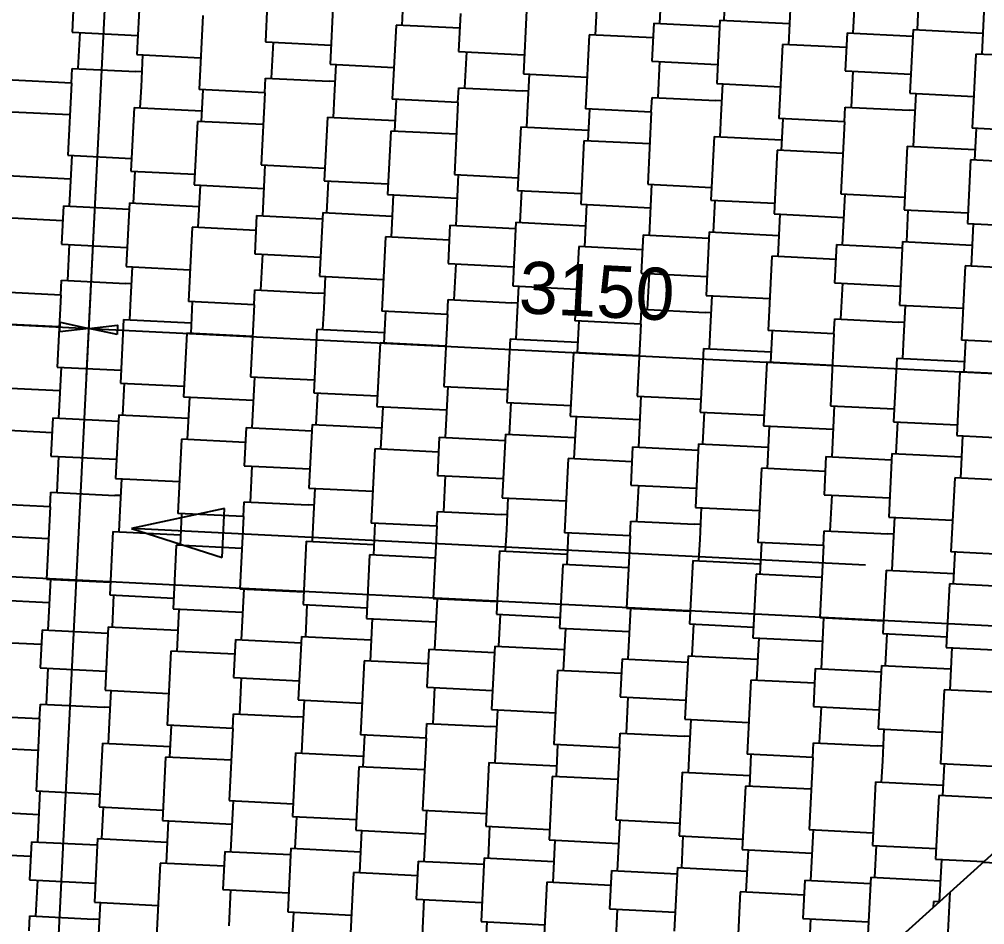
# Model space of a CAD drawing. Extents: x 549999 to 550212, y 1838161 to 1838467.
# Drawn here: x 550170.088 to 550173.092, y 1838347.776 to 1838350.594 of the extents above; entities that cross this region are included whole.
import ezdxf

# ---------------------------------------------------------------- set-up
doc = ezdxf.new("R2010")
doc.units = 0
for name, color, linetype in [('Level 18', 7, 'Continuous'), ('Level 20', 7, 'Continuous'), ('Level 24', 7, 'Continuous'), ('Level 37', 7, 'Continuous'), ('Level 42', 7, 'Continuous')]:
    doc.layers.add(name, color=color, linetype=linetype)

msp = doc.modelspace()

# ---------------------------------------------------------------- linework, layer by layer
at = {"layer": 'Level 18'}
for p, q in [((550170.8351, 1838360.2638), (550169.7742, 1838339.0424)), ((550165.2135, 1838349.1022), (550184.117, 1838348.1571))]:
    msp.add_line(p, q, dxfattribs=at)
at = {"layer": 'Level 20'}
for p, q in [((550170.3261, 1838350.0816), (550170.2961, 1838349.4824)), ((550170.3261, 1838350.0816), (550170.2961, 1838349.4824)), ((550169.3049, 1838349.6821), (550170.3036, 1838349.6322)), ((550170.3036, 1838349.6322), (550173.4497, 1838349.4749))]:
    msp.add_line(p, q, dxfattribs=at)
for points in [[(550170.2152, 1838349.6515), (550170.3036, 1838349.6322), (550170.2137, 1838349.6218)], [(550170.3921, 1838349.6129), (550170.3036, 1838349.6322), (550170.3936, 1838349.6426)]]:
    msp.add_lwpolyline(points, close=True, dxfattribs=at)
at = {"layer": 'Level 24'}
for p, q in [((550170.7265, 1838349.0719), (550170.4372, 1838349.0097)), ((550170.7265, 1838349.0719), (550170.4372, 1838349.0097)), ((550170.7188, 1838348.919), (550170.7265, 1838349.0719)), ((550170.7188, 1838348.919), (550170.7265, 1838349.0719)), ((550170.4372, 1838349.0097), (550170.7188, 1838348.919)), ((550170.4372, 1838349.0097), (550170.7188, 1838348.919)), ((550172.7204, 1838348.8956), (550170.4372, 1838349.0097))]:
    msp.add_line(p, q, dxfattribs=at)
at = {"layer": 'Level 37'}
msp.add_line((550173.3881, 1838348.2429), (550169.0361, 1838344.3053), dxfattribs=at)
at = {"layer": 'Level 42'}
for p, q in [((550172.0881, 1838350.7399), (550172.0802, 1838350.5816)), ((550170.4632, 1838350.6822), (550170.4533, 1838350.4844)), ((550171.2845, 1838350.7073), (550171.2779, 1838350.5754)), ((550172.2846, 1838350.6904), (550172.2797, 1838350.5914)), ((550172.6896, 1838350.7098), (550172.6817, 1838350.5515)), ((550170.2577, 1838350.6727), (550170.2518, 1838350.5539)), ((550171.0647, 1838350.6522), (550171.0548, 1838350.4543)), ((550171.886, 1838350.6772), (550171.8794, 1838350.5453)), ((550172.8861, 1838350.6603), (550172.8812, 1838350.5614)), ((550170.8592, 1838350.6426), (550170.8533, 1838350.5239)), ((550171.6662, 1838350.6221), (550171.6563, 1838350.4242)), ((550172.4875, 1838350.6472), (550172.4809, 1838350.5152)), ((550170.6584, 1838350.6064), (550170.6469, 1838350.3755)), ((550171.4607, 1838350.6125), (550171.4547, 1838350.4938)), ((550172.2676, 1838350.592), (550172.2578, 1838350.3942)), ((550172.2676, 1838350.592), (550172.4842, 1838350.5812)), ((550173.089, 1838350.6171), (550173.0824, 1838350.4852)), ((550171.2599, 1838350.5763), (550171.2483, 1838350.3454)), ((550171.4584, 1838350.5664), (550171.2599, 1838350.5763)), ((550172.0622, 1838350.5825), (550172.0562, 1838350.4637)), ((550172.0622, 1838350.5825), (550172.2667, 1838350.5722)), ((550172.8691, 1838350.562), (550172.8592, 1838350.3641)), ((550172.8691, 1838350.562), (550173.0857, 1838350.5511)), ((550170.2518, 1838350.5539), (550170.4563, 1838350.5437)), ((550170.2758, 1838350.5527), (550170.2702, 1838350.4406)), ((550171.8614, 1838350.5462), (550171.8498, 1838350.3154)), ((550172.0598, 1838350.5363), (550171.8614, 1838350.5462)), ((550172.6636, 1838350.5524), (550172.6577, 1838350.4337)), ((550172.6636, 1838350.5524), (550172.8681, 1838350.5422)), ((550170.8533, 1838350.5239), (550171.0578, 1838350.5137)), ((550170.8773, 1838350.5227), (550170.8717, 1838350.4105)), ((550172.4628, 1838350.5161), (550172.4513, 1838350.2853)), ((550172.6613, 1838350.5062), (550172.4628, 1838350.5161)), ((550170.4533, 1838350.4844), (550170.6518, 1838350.4744)), ((550170.4714, 1838350.4835), (550170.4664, 1838350.3845)), ((550171.4547, 1838350.4938), (550171.6592, 1838350.4836)), ((550171.4788, 1838350.4926), (550171.4732, 1838350.3805)), ((550173.0643, 1838350.4861), (550173.0528, 1838350.2552)), ((550173.2628, 1838350.4762), (550173.0643, 1838350.4861)), ((550170.2499, 1838350.3953), (550170.2522, 1838350.4415)), ((550170.2522, 1838350.4415), (550170.4507, 1838350.4316)), ((550171.0548, 1838350.4543), (550171.2533, 1838350.4444)), ((550171.0728, 1838350.4534), (550171.0679, 1838350.3545)), ((550172.0562, 1838350.4637), (550172.2607, 1838350.4535)), ((550172.0803, 1838350.4625), (550172.0747, 1838350.3504)), ((550170.4687, 1838350.4307), (550170.4507, 1838350.4316)), ((550170.8514, 1838350.3653), (550170.8537, 1838350.4114)), ((550170.8537, 1838350.4114), (550171.0522, 1838350.4015)), ((550171.6563, 1838350.4242), (550171.8548, 1838350.4143)), ((550171.6743, 1838350.4233), (550171.6694, 1838350.3244)), ((550172.6577, 1838350.4337), (550172.8622, 1838350.4234)), ((550172.6818, 1838350.4325), (550172.6762, 1838350.3203)), ((550170.2499, 1838350.3953), (550170.0454, 1838350.4056)), ((550170.2499, 1838350.3953), (550170.2387, 1838350.1711)), ((550170.4664, 1838350.3845), (550170.4631, 1838350.3186)), ((550171.0702, 1838350.4006), (550171.0522, 1838350.4015)), ((550171.4528, 1838350.3352), (550171.4551, 1838350.3814)), ((550171.4551, 1838350.3814), (550171.6536, 1838350.3715)), ((550172.2578, 1838350.3942), (550172.4562, 1838350.3842)), ((550172.2758, 1838350.3933), (550172.2709, 1838350.2943)), ((550170.8514, 1838350.3653), (550170.6469, 1838350.3755)), ((550170.6589, 1838350.3749), (550170.6539, 1838350.276)), ((550170.8514, 1838350.3653), (550170.8401, 1838350.141)), ((550171.0679, 1838350.3545), (550171.0646, 1838350.2885)), ((550171.6717, 1838350.3706), (550171.6536, 1838350.3715)), ((550172.0543, 1838350.3051), (550172.0566, 1838350.3513)), ((550172.0566, 1838350.3513), (550172.2551, 1838350.3414)), ((550172.8592, 1838350.3641), (550173.0577, 1838350.3542)), ((550172.8773, 1838350.3632), (550172.8723, 1838350.2642)), ((550171.4528, 1838350.3352), (550171.2483, 1838350.3454)), ((550171.2604, 1838350.3448), (550171.2554, 1838350.2459)), ((550171.4528, 1838350.3352), (550171.4416, 1838350.111)), ((550171.6694, 1838350.3244), (550171.6661, 1838350.2584)), ((550172.2732, 1838350.3405), (550172.2551, 1838350.3414)), ((550172.6558, 1838350.2751), (550172.6581, 1838350.3212)), ((550172.6581, 1838350.3212), (550172.8566, 1838350.3113)), ((550170.2449, 1838350.2964), (550170.0404, 1838350.3066)), ((550170.4451, 1838350.3195), (550170.4352, 1838350.1216)), ((550170.4451, 1838350.3195), (550170.6556, 1838350.3089)), ((550172.0543, 1838350.3051), (550171.8498, 1838350.3154)), ((550171.8618, 1838350.3148), (550171.8569, 1838350.2158)), ((550172.0543, 1838350.3051), (550172.0431, 1838350.0809)), ((550172.2709, 1838350.2943), (550172.2676, 1838350.2284)), ((550172.8746, 1838350.3104), (550172.8566, 1838350.3113)), ((550170.6419, 1838350.2766), (550170.632, 1838350.0787)), ((550170.8464, 1838350.2663), (550170.6419, 1838350.2766)), ((550171.0466, 1838350.2894), (550171.0367, 1838350.0915)), ((550171.0466, 1838350.2894), (550171.2571, 1838350.2789)), ((550172.6558, 1838350.2751), (550172.4513, 1838350.2853)), ((550172.4633, 1838350.2847), (550172.4584, 1838350.1858)), ((550172.6558, 1838350.2751), (550172.6446, 1838350.0508)), ((550172.8723, 1838350.2642), (550172.869, 1838350.1983)), ((550171.2434, 1838350.2465), (550171.2335, 1838350.0486)), ((550171.4479, 1838350.2363), (550171.2434, 1838350.2465)), ((550171.648, 1838350.2593), (550171.6381, 1838350.0615)), ((550171.648, 1838350.2593), (550171.8586, 1838350.2488)), ((550173.2573, 1838350.245), (550173.0528, 1838350.2552)), ((550173.0648, 1838350.2546), (550173.0599, 1838350.1557)), ((550171.8449, 1838350.2164), (550171.835, 1838350.0186)), ((550172.0494, 1838350.2062), (550171.8449, 1838350.2164)), ((550172.2495, 1838350.2293), (550172.2396, 1838350.0314)), ((550172.2495, 1838350.2293), (550172.46, 1838350.2187)), ((550170.2387, 1838350.1711), (550170.4372, 1838350.1612)), ((550170.2507, 1838350.1705), (550170.2428, 1838350.0122)), ((550172.4464, 1838350.1864), (550172.4365, 1838349.9885)), ((550172.6509, 1838350.1761), (550172.4464, 1838350.1864)), ((550172.851, 1838350.1992), (550172.8411, 1838350.0013)), ((550172.851, 1838350.1992), (550173.0615, 1838350.1887)), ((550170.8401, 1838350.141), (550171.0386, 1838350.1311)), ((550170.8522, 1838350.1404), (550170.8443, 1838349.9821)), ((550173.0478, 1838350.1563), (550173.0379, 1838349.9584)), ((550173.2523, 1838350.1461), (550173.0478, 1838350.1563)), ((550170.4352, 1838350.1216), (550170.6337, 1838350.1117)), ((550170.4472, 1838350.121), (550170.4423, 1838350.0221)), ((550171.4416, 1838350.111), (550171.6401, 1838350.101)), ((550171.4537, 1838350.1104), (550171.4457, 1838349.9521)), ((550170.0305, 1838350.1088), (550170.2471, 1838350.0979)), ((550171.0367, 1838350.0915), (550171.2351, 1838350.0816)), ((550171.0487, 1838350.0909), (550171.0437, 1838349.992)), ((550172.0431, 1838350.0809), (550172.2416, 1838350.071)), ((550172.0551, 1838350.0803), (550172.0472, 1838349.922)), ((550170.632, 1838350.0787), (550170.8486, 1838350.0679)), ((550170.6501, 1838350.0778), (550170.6435, 1838349.9459)), ((550171.6381, 1838350.0615), (550171.8366, 1838350.0515)), ((550171.6502, 1838350.0609), (550171.6452, 1838349.9619)), ((550172.6446, 1838350.0508), (550172.8431, 1838350.0409)), ((550172.6566, 1838350.0502), (550172.6487, 1838349.8919)), ((550170.4302, 1838350.0227), (550170.4203, 1838349.8248)), ((550170.4302, 1838350.0227), (550170.6468, 1838350.0118)), ((550171.2335, 1838350.0486), (550171.45, 1838350.0378)), ((550171.2515, 1838350.0477), (550171.2449, 1838349.9158)), ((550172.2396, 1838350.0314), (550172.4381, 1838350.0215)), ((550172.2517, 1838350.0308), (550172.2467, 1838349.9318)), ((550170.2247, 1838350.0131), (550170.2188, 1838349.8944)), ((550170.2247, 1838350.0131), (550170.4292, 1838350.0029)), ((550171.0317, 1838349.9926), (550171.0218, 1838349.7947)), ((550171.0317, 1838349.9926), (550171.2482, 1838349.9818)), ((550171.835, 1838350.0186), (550172.0515, 1838350.0077)), ((550171.853, 1838350.0177), (550171.8464, 1838349.8857)), ((550172.8411, 1838350.0013), (550173.0396, 1838349.9914)), ((550172.8531, 1838350.0007), (550172.8482, 1838349.9018)), ((550170.2224, 1838349.9669), (550170.0239, 1838349.9768)), ((550170.8262, 1838349.983), (550170.8203, 1838349.8643)), ((550170.8262, 1838349.983), (550171.0307, 1838349.9728)), ((550171.6332, 1838349.9625), (550171.6233, 1838349.7646)), ((550171.6332, 1838349.9625), (550171.8497, 1838349.9517)), ((550172.4365, 1838349.9885), (550172.653, 1838349.9777)), ((550172.4545, 1838349.9876), (550172.4479, 1838349.8557)), ((550170.6254, 1838349.9468), (550170.6139, 1838349.7159)), ((550170.8239, 1838349.9369), (550170.6254, 1838349.9468)), ((550171.4277, 1838349.953), (550171.4218, 1838349.8342)), ((550171.4277, 1838349.953), (550171.6322, 1838349.9427)), ((550172.2347, 1838349.9324), (550172.2248, 1838349.7346)), ((550172.2347, 1838349.9324), (550172.4512, 1838349.9216)), ((550173.0379, 1838349.9584), (550173.2545, 1838349.9476)), ((550173.056, 1838349.9575), (550173.0494, 1838349.8256)), ((550171.2269, 1838349.9167), (550171.2154, 1838349.6859)), ((550171.4254, 1838349.9068), (550171.2269, 1838349.9167)), ((550172.0292, 1838349.9229), (550172.0232, 1838349.8042)), ((550172.0292, 1838349.9229), (550172.2337, 1838349.9127)), ((550172.8362, 1838349.9024), (550172.8263, 1838349.7045)), ((550172.8362, 1838349.9024), (550173.0527, 1838349.8916)), ((550170.2188, 1838349.8944), (550170.4233, 1838349.8841)), ((550170.2429, 1838349.8932), (550170.2373, 1838349.781)), ((550171.8284, 1838349.8866), (550171.8168, 1838349.6558)), ((550172.0269, 1838349.8767), (550171.8284, 1838349.8866)), ((550172.6307, 1838349.8928), (550172.6247, 1838349.7741)), ((550172.6307, 1838349.8928), (550172.8352, 1838349.8826)), ((550170.8203, 1838349.8643), (550171.0248, 1838349.8541)), ((550170.8443, 1838349.8631), (550170.8387, 1838349.751)), ((550172.4299, 1838349.8566), (550172.4183, 1838349.6257)), ((550172.6284, 1838349.8466), (550172.4299, 1838349.8566)), ((550170.4203, 1838349.8248), (550170.6188, 1838349.8149)), ((550170.4384, 1838349.8239), (550170.4334, 1838349.7249)), ((550171.4218, 1838349.8342), (550171.6263, 1838349.824)), ((550171.4458, 1838349.833), (550171.4402, 1838349.7209)), ((550173.0313, 1838349.8265), (550173.0198, 1838349.5956)), ((550173.2298, 1838349.8166), (550173.0313, 1838349.8265)), ((550170.2169, 1838349.7358), (550170.2192, 1838349.7819)), ((550170.2192, 1838349.7819), (550170.4177, 1838349.772)), ((550171.0218, 1838349.7947), (550171.2203, 1838349.7848)), ((550171.0399, 1838349.7938), (550171.0349, 1838349.6949)), ((550172.0232, 1838349.8042), (550172.2278, 1838349.7939)), ((550172.0473, 1838349.803), (550172.0417, 1838349.6908)), ((550170.4357, 1838349.7711), (550170.4177, 1838349.772)), ((550170.8184, 1838349.7057), (550170.8207, 1838349.7519)), ((550170.8207, 1838349.7519), (550171.0192, 1838349.7419)), ((550171.6233, 1838349.7646), (550171.8218, 1838349.7547)), ((550171.6413, 1838349.7637), (550171.6364, 1838349.6648)), ((550172.6247, 1838349.7741), (550172.8292, 1838349.7639)), ((550172.6488, 1838349.7729), (550172.6432, 1838349.6608)), ((550170.2169, 1838349.7358), (550170.0124, 1838349.746)), ((550170.2169, 1838349.7358), (550170.2057, 1838349.5115)), ((550170.4334, 1838349.7249), (550170.4301, 1838349.659)), ((550171.0372, 1838349.741), (550171.0192, 1838349.7419)), ((550171.4199, 1838349.6756), (550171.4222, 1838349.7218)), ((550171.4222, 1838349.7218), (550171.6207, 1838349.7119)), ((550172.2248, 1838349.7346), (550172.4233, 1838349.7247)), ((550172.2428, 1838349.7337), (550172.2379, 1838349.6347)), ((550170.8184, 1838349.7057), (550170.6139, 1838349.7159)), ((550170.6259, 1838349.7153), (550170.621, 1838349.6164)), ((550170.8184, 1838349.7057), (550170.8072, 1838349.4814)), ((550171.0349, 1838349.6949), (550171.0316, 1838349.6289)), ((550171.6387, 1838349.711), (550171.6207, 1838349.7119)), ((550172.0213, 1838349.6456), (550172.0237, 1838349.6917)), ((550172.0237, 1838349.6917), (550172.2221, 1838349.6818)), ((550172.8263, 1838349.7045), (550173.0248, 1838349.6946)), ((550172.8443, 1838349.7036), (550172.8394, 1838349.6047)), ((550170.4121, 1838349.6599), (550170.4022, 1838349.462)), ((550170.4121, 1838349.6599), (550170.6226, 1838349.6494)), ((550171.4199, 1838349.6756), (550171.2154, 1838349.6859)), ((550171.2274, 1838349.6853), (550171.2224, 1838349.5863)), ((550171.4199, 1838349.6756), (550171.4087, 1838349.4514)), ((550171.6364, 1838349.6648), (550171.6331, 1838349.5988)), ((550172.2402, 1838349.6809), (550172.2221, 1838349.6818)), ((550172.6228, 1838349.6155), (550172.6251, 1838349.6617)), ((550172.6251, 1838349.6617), (550172.8236, 1838349.6517)), ((550170.212, 1838349.6368), (550170.0075, 1838349.6471)), ((550171.0136, 1838349.6298), (550171.0037, 1838349.4319)), ((550171.0136, 1838349.6298), (550171.2241, 1838349.6193)), ((550172.0213, 1838349.6456), (550171.8168, 1838349.6558)), ((550171.8289, 1838349.6552), (550171.8239, 1838349.5562)), ((550172.0213, 1838349.6456), (550172.0101, 1838349.4213)), ((550172.2379, 1838349.6347), (550172.2346, 1838349.5688)), ((550172.8417, 1838349.6508), (550172.8236, 1838349.6517)), ((550170.6089, 1838349.617), (550170.599, 1838349.4191)), ((550170.8134, 1838349.6068), (550170.6089, 1838349.617)), ((550171.6151, 1838349.5998), (550171.6052, 1838349.4019)), ((550171.6151, 1838349.5998), (550171.8256, 1838349.5892)), ((550172.6228, 1838349.6155), (550172.4183, 1838349.6257)), ((550172.4304, 1838349.6251), (550172.4254, 1838349.5262)), ((550172.6228, 1838349.6155), (550172.6116, 1838349.3912)), ((550172.8394, 1838349.6047), (550172.8361, 1838349.5387)), ((550171.2104, 1838349.5869), (550171.2005, 1838349.389)), ((550171.4149, 1838349.5767), (550171.2104, 1838349.5869)), ((550172.2165, 1838349.5697), (550172.2066, 1838349.3718)), ((550172.2165, 1838349.5697), (550172.4271, 1838349.5592)), ((550173.2243, 1838349.5854), (550173.0198, 1838349.5956)), ((550173.0318, 1838349.595), (550173.0269, 1838349.4961)), ((550171.8119, 1838349.5568), (550171.802, 1838349.359)), ((550172.0164, 1838349.5466), (550171.8119, 1838349.5568)), ((550172.818, 1838349.5396), (550172.8081, 1838349.3417)), ((550172.818, 1838349.5396), (550173.0285, 1838349.5291)), ((550170.2057, 1838349.5115), (550170.4042, 1838349.5016)), ((550170.2177, 1838349.5109), (550170.2098, 1838349.3526)), ((550172.4134, 1838349.5268), (550172.4035, 1838349.3289)), ((550172.6179, 1838349.5166), (550172.4134, 1838349.5268)), ((550170.8072, 1838349.4814), (550171.0057, 1838349.4715)), ((550170.8192, 1838349.4808), (550170.8113, 1838349.3225)), ((550173.0149, 1838349.4967), (550173.005, 1838349.2988)), ((550173.2194, 1838349.4865), (550173.0149, 1838349.4967)), ((550169.9976, 1838349.4492), (550170.2141, 1838349.4384)), ((550170.4022, 1838349.462), (550170.6007, 1838349.4521)), ((550170.4142, 1838349.4614), (550170.4093, 1838349.3625)), ((550171.4087, 1838349.4514), (550171.6071, 1838349.4415)), ((550171.4207, 1838349.4508), (550171.4128, 1838349.2925)), ((550170.599, 1838349.4191), (550170.8156, 1838349.4083)), ((550171.0037, 1838349.4319), (550171.2022, 1838349.422)), ((550171.0157, 1838349.4313), (550171.0108, 1838349.3324)), ((550172.0101, 1838349.4213), (550172.2086, 1838349.4114)), ((550172.0222, 1838349.4207), (550172.0143, 1838349.2624)), ((550170.6171, 1838349.4182), (550170.6105, 1838349.2863)), ((550171.2005, 1838349.389), (550171.4171, 1838349.3782)), ((550171.6052, 1838349.4019), (550171.8037, 1838349.392)), ((550171.6172, 1838349.4013), (550171.6122, 1838349.3023)), ((550172.6116, 1838349.3912), (550172.8101, 1838349.3813)), ((550172.6236, 1838349.3906), (550172.6157, 1838349.2323)), ((550170.3973, 1838349.3631), (550170.3874, 1838349.1652)), ((550170.3973, 1838349.3631), (550170.6138, 1838349.3523)), ((550171.2186, 1838349.3881), (550171.212, 1838349.2562)), ((550171.802, 1838349.359), (550172.0185, 1838349.3482)), ((550172.2066, 1838349.3718), (550172.4051, 1838349.3619)), ((550172.2187, 1838349.3712), (550172.2137, 1838349.2723)), ((550170.1918, 1838349.3535), (550170.1858, 1838349.2348)), ((550170.1918, 1838349.3535), (550170.3963, 1838349.3433)), ((550170.9987, 1838349.333), (550170.9888, 1838349.1351)), ((550170.9987, 1838349.333), (550171.2153, 1838349.3222)), ((550171.8201, 1838349.3581), (550171.8135, 1838349.2262)), ((550172.4035, 1838349.3289), (550172.62, 1838349.3181)), ((550172.8081, 1838349.3417), (550173.0066, 1838349.3318)), ((550172.8202, 1838349.3411), (550172.8152, 1838349.2422)), ((550170.1895, 1838349.3073), (550169.991, 1838349.3173)), ((550170.7932, 1838349.3234), (550170.7873, 1838349.2047)), ((550170.7932, 1838349.3234), (550170.9977, 1838349.3132)), ((550171.6002, 1838349.3029), (550171.5903, 1838349.1051)), ((550171.6002, 1838349.3029), (550171.8168, 1838349.2921)), ((550172.4215, 1838349.328), (550172.4149, 1838349.1961)), ((550173.005, 1838349.2988), (550173.2215, 1838349.288)), ((550170.5924, 1838349.2872), (550170.5809, 1838349.0563)), ((550170.7909, 1838349.2773), (550170.5924, 1838349.2872)), ((550171.3947, 1838349.2934), (550171.3888, 1838349.1747)), ((550171.3947, 1838349.2934), (550171.5992, 1838349.2832)), ((550172.2017, 1838349.2729), (550172.1918, 1838349.075)), ((550172.2017, 1838349.2729), (550172.4182, 1838349.262)), ((550173.023, 1838349.2979), (550173.0164, 1838349.166)), ((550171.1939, 1838349.2571), (550171.1824, 1838349.0263)), ((550171.3924, 1838349.2472), (550171.1939, 1838349.2571)), ((550171.9962, 1838349.2633), (550171.9903, 1838349.1446)), ((550171.9962, 1838349.2633), (550172.2007, 1838349.2531)), ((550172.8032, 1838349.2428), (550172.7933, 1838349.0449)), ((550172.8032, 1838349.2428), (550173.0197, 1838349.232)), ((550170.1858, 1838349.2348), (550170.3903, 1838349.2246)), ((550170.2099, 1838349.2336), (550170.2043, 1838349.1215)), ((550171.7954, 1838349.2271), (550171.7839, 1838348.9962)), ((550171.9939, 1838349.2171), (550171.7954, 1838349.2271)), ((550172.5977, 1838349.2332), (550172.5918, 1838349.1145)), ((550172.5977, 1838349.2332), (550172.8022, 1838349.223)), ((550170.7873, 1838349.2047), (550170.9918, 1838349.1945)), ((550170.8114, 1838349.2035), (550170.8058, 1838349.0914)), ((550172.3969, 1838349.197), (550172.3854, 1838348.9661)), ((550172.5954, 1838349.1871), (550172.3969, 1838349.197)), ((550170.3874, 1838349.1652), (550170.5859, 1838349.1553)), ((550170.4054, 1838349.1643), (550170.4005, 1838349.0654)), ((550171.3888, 1838349.1747), (550171.5933, 1838349.1644)), ((550171.4129, 1838349.1735), (550171.4072, 1838349.0613)), ((550172.9984, 1838349.1669), (550172.9868, 1838348.9361)), ((550173.1969, 1838349.157), (550172.9984, 1838349.1669)), ((550170.1839, 1838349.0762), (550170.1862, 1838349.1224)), ((550170.1862, 1838349.1224), (550170.3847, 1838349.1124)), ((550170.9888, 1838349.1351), (550171.1873, 1838349.1252)), ((550171.0069, 1838349.1342), (550171.0019, 1838349.0353)), ((550171.9903, 1838349.1446), (550172.1948, 1838349.1344)), ((550172.0143, 1838349.1434), (550172.0087, 1838349.0313)), ((550170.4028, 1838349.1115), (550170.3847, 1838349.1124)), ((550170.7854, 1838349.0461), (550170.7877, 1838349.0923)), ((550170.7877, 1838349.0923), (550170.9862, 1838349.0824)), ((550171.5903, 1838349.1051), (550171.7888, 1838349.0951)), ((550171.6084, 1838349.1042), (550171.6034, 1838349.0052)), ((550172.5918, 1838349.1145), (550172.7963, 1838349.1043)), ((550172.6158, 1838349.1133), (550172.6102, 1838349.0012)), ((550170.1839, 1838349.0762), (550169.9794, 1838349.0864)), ((550170.1839, 1838349.0762), (550170.1727, 1838348.8519)), ((550170.4005, 1838349.0654), (550170.3972, 1838348.9994)), ((550171.0043, 1838349.0815), (550170.9862, 1838349.0824)), ((550171.3869, 1838349.0161), (550171.3892, 1838349.0622)), ((550171.3892, 1838349.0622), (550171.5877, 1838349.0523)), ((550172.1918, 1838349.075), (550172.3903, 1838349.0651)), ((550172.2099, 1838349.0741), (550172.2049, 1838348.9752)), ((550170.7854, 1838349.0461), (550170.5809, 1838349.0563)), ((550170.5929, 1838349.0557), (550170.588, 1838348.9568)), ((550170.7854, 1838349.0461), (550170.7742, 1838348.8219)), ((550171.0019, 1838349.0353), (550170.9986, 1838348.9693)), ((550171.6057, 1838349.0514), (550171.5877, 1838349.0523)), ((550171.9884, 1838348.986), (550171.9907, 1838349.0322)), ((550171.9907, 1838349.0322), (550172.1892, 1838349.0222)), ((550172.7933, 1838349.0449), (550172.9918, 1838349.035)), ((550172.8113, 1838349.044), (550172.8064, 1838348.9451)), ((550170.3791, 1838349.0003), (550170.3692, 1838348.8024)), ((550170.3791, 1838349.0003), (550170.5896, 1838348.9898)), ((550171.3869, 1838349.0161), (550171.1824, 1838349.0263)), ((550171.1944, 1838349.0257), (550171.1895, 1838348.9267)), ((550171.3869, 1838349.0161), (550171.3757, 1838348.7918)), ((550171.6034, 1838349.0052), (550171.6001, 1838348.9393)), ((550172.2072, 1838349.0213), (550172.1892, 1838349.0222)), ((550172.5899, 1838348.9559), (550172.5922, 1838349.0021)), ((550172.5922, 1838349.0021), (550172.7907, 1838348.9922)), ((550170.179, 1838348.9773), (550169.9745, 1838348.9875)), ((550170.9806, 1838348.9702), (550170.9707, 1838348.7724)), ((550170.9806, 1838348.9702), (550171.1911, 1838348.9597)), ((550171.9884, 1838348.986), (550171.7839, 1838348.9962)), ((550171.7959, 1838348.9956), (550171.791, 1838348.8967)), ((550171.9884, 1838348.986), (550171.9772, 1838348.7617)), ((550172.2049, 1838348.9752), (550172.2016, 1838348.9092)), ((550172.8087, 1838348.9913), (550172.7907, 1838348.9922)), ((550170.576, 1838348.9574), (550170.5661, 1838348.7595)), ((550170.7805, 1838348.9472), (550170.576, 1838348.9574)), ((550171.5821, 1838348.9402), (550171.5722, 1838348.7423)), ((550171.5821, 1838348.9402), (550171.7926, 1838348.9297)), ((550172.5899, 1838348.9559), (550172.3854, 1838348.9661)), ((550172.3974, 1838348.9655), (550172.3924, 1838348.8666)), ((550172.5899, 1838348.9559), (550172.5786, 1838348.7317)), ((550172.8064, 1838348.9451), (550172.8031, 1838348.8791)), ((550171.1774, 1838348.9273), (550171.1676, 1838348.7295)), ((550171.3819, 1838348.9171), (550171.1774, 1838348.9273)), ((550172.1836, 1838348.9101), (550172.1737, 1838348.7122)), ((550172.1836, 1838348.9101), (550172.3941, 1838348.8996)), ((550173.1913, 1838348.9258), (550172.9868, 1838348.9361)), ((550172.9989, 1838348.9355), (550172.9939, 1838348.8365)), ((550171.7789, 1838348.8973), (550171.769, 1838348.6994)), ((550171.9834, 1838348.887), (550171.7789, 1838348.8973)), ((550172.785, 1838348.88), (550172.7752, 1838348.6822)), ((550172.785, 1838348.88), (550172.9956, 1838348.8695)), ((550170.1727, 1838348.8519), (550170.3712, 1838348.842)), ((550170.1847, 1838348.8513), (550170.1768, 1838348.693)), ((550172.3804, 1838348.8672), (550172.3705, 1838348.6693)), ((550172.5849, 1838348.857), (550172.3804, 1838348.8672)), ((550170.7742, 1838348.8219), (550170.9727, 1838348.8119)), ((550170.7862, 1838348.8213), (550170.7783, 1838348.663)), ((550172.9819, 1838348.8371), (550172.972, 1838348.6393)), ((550173.1864, 1838348.8269), (550172.9819, 1838348.8371)), ((550169.9646, 1838348.7896), (550170.1811, 1838348.7788)), ((550170.3692, 1838348.8024), (550170.5677, 1838348.7925)), ((550170.3813, 1838348.8018), (550170.3763, 1838348.7029)), ((550171.3757, 1838348.7918), (550171.5742, 1838348.7819)), ((550171.3877, 1838348.7912), (550171.3798, 1838348.6329)), ((550170.5661, 1838348.7595), (550170.7826, 1838348.7487)), ((550170.5841, 1838348.7586), (550170.5775, 1838348.6267)), ((550170.9707, 1838348.7724), (550171.1692, 1838348.7624)), ((550170.9827, 1838348.7718), (550170.9778, 1838348.6728)), ((550171.9772, 1838348.7617), (550172.1757, 1838348.7518)), ((550171.9892, 1838348.7611), (550171.9813, 1838348.6028)), ((550171.1676, 1838348.7295), (550171.3841, 1838348.7186)), ((550171.1856, 1838348.7286), (550171.179, 1838348.5967)), ((550171.5722, 1838348.7423), (550171.7707, 1838348.7324)), ((550171.5842, 1838348.7417), (550171.5793, 1838348.6428)), ((550172.5786, 1838348.7317), (550172.7771, 1838348.7217)), ((550172.5907, 1838348.7311), (550172.5828, 1838348.5728)), ((550170.3643, 1838348.7035), (550170.3544, 1838348.5056)), ((550170.3643, 1838348.7035), (550170.5808, 1838348.6927)), ((550171.769, 1838348.6994), (550171.9856, 1838348.6886)), ((550171.7871, 1838348.6985), (550171.7805, 1838348.5666)), ((550172.1737, 1838348.7122), (550172.3722, 1838348.7023)), ((550172.1857, 1838348.7116), (550172.1808, 1838348.6127)), ((550170.1588, 1838348.6939), (550170.1529, 1838348.5752)), ((550170.1588, 1838348.6939), (550170.3633, 1838348.6837)), ((550170.9658, 1838348.6734), (550170.9559, 1838348.4756)), ((550170.9658, 1838348.6734), (550171.1823, 1838348.6626)), ((550172.3705, 1838348.6693), (550172.587, 1838348.6585)), ((550172.3886, 1838348.6684), (550172.382, 1838348.5365)), ((550172.7752, 1838348.6822), (550172.9736, 1838348.6722)), ((550172.7872, 1838348.6816), (550172.7822, 1838348.5826)), ((550170.1565, 1838348.6478), (550169.958, 1838348.6577)), ((550170.7603, 1838348.6639), (550170.7543, 1838348.5451)), ((550170.7603, 1838348.6639), (550170.9648, 1838348.6536)), ((550171.5672, 1838348.6434), (550171.5574, 1838348.4455)), ((550171.5672, 1838348.6434), (550171.7838, 1838348.6325)), ((550172.972, 1838348.6393), (550173.1885, 1838348.6284)), ((550172.99, 1838348.6384), (550172.9834, 1838348.5064)), ((550170.5595, 1838348.6276), (550170.5479, 1838348.3968)), ((550170.758, 1838348.6177), (550170.5595, 1838348.6276)), ((550171.3618, 1838348.6338), (550171.3558, 1838348.5151)), ((550171.3618, 1838348.6338), (550171.5663, 1838348.6236)), ((550172.1687, 1838348.6133), (550172.1588, 1838348.4154)), ((550172.1687, 1838348.6133), (550172.3853, 1838348.6025)), ((550171.161, 1838348.5976), (550171.1494, 1838348.3667)), ((550171.3594, 1838348.5876), (550171.161, 1838348.5976)), ((550171.9632, 1838348.6037), (550171.9573, 1838348.485)), ((550171.9632, 1838348.6037), (550172.1677, 1838348.5935)), ((550172.7702, 1838348.5832), (550172.7603, 1838348.3854)), ((550172.7702, 1838348.5832), (550172.9867, 1838348.5724)), ((550170.1529, 1838348.5752), (550170.3574, 1838348.565)), ((550170.1769, 1838348.574), (550170.1713, 1838348.4619)), ((550171.7624, 1838348.5675), (550171.7509, 1838348.3366)), ((550171.9609, 1838348.5576), (550171.7624, 1838348.5675)), ((550172.5647, 1838348.5737), (550172.5588, 1838348.4549)), ((550172.5647, 1838348.5737), (550172.7692, 1838348.5634)), ((550170.7543, 1838348.5451), (550170.9588, 1838348.5349)), ((550170.7784, 1838348.5439), (550170.7728, 1838348.4318)), ((550172.3639, 1838348.5374), (550172.3524, 1838348.3066)), ((550172.5624, 1838348.5275), (550172.3639, 1838348.5374)), ((550170.3544, 1838348.5056), (550170.5529, 1838348.4957)), ((550170.3724, 1838348.5047), (550170.3675, 1838348.4058)), ((550171.3558, 1838348.5151), (550171.5603, 1838348.5049)), ((550171.3799, 1838348.5139), (550171.3743, 1838348.4017)), ((550172.9654, 1838348.5073), (550172.9539, 1838348.2765)), ((550173.1639, 1838348.4974), (550172.9654, 1838348.5073)), ((550170.151, 1838348.4166), (550170.1533, 1838348.4628)), ((550170.1533, 1838348.4628), (550170.3518, 1838348.4529)), ((550170.9559, 1838348.4756), (550171.1544, 1838348.4656)), ((550170.9739, 1838348.4747), (550170.969, 1838348.3757)), ((550171.9573, 1838348.485), (550172.1618, 1838348.4748)), ((550171.9814, 1838348.4838), (550171.9758, 1838348.3717)), ((550170.3698, 1838348.452), (550170.3518, 1838348.4529)), ((550170.7524, 1838348.3865), (550170.7547, 1838348.4327)), ((550170.7547, 1838348.4327), (550170.9532, 1838348.4228)), ((550171.5574, 1838348.4455), (550171.7558, 1838348.4356)), ((550171.5754, 1838348.4446), (550171.5705, 1838348.3457)), ((550172.5588, 1838348.4549), (550172.7633, 1838348.4447)), ((550172.5828, 1838348.4537), (550172.5772, 1838348.3416)), ((550170.151, 1838348.4166), (550169.9465, 1838348.4268)), ((550170.151, 1838348.4166), (550170.1397, 1838348.1924)), ((550170.3675, 1838348.4058), (550170.3642, 1838348.3398)), ((550170.9713, 1838348.4219), (550170.9532, 1838348.4228)), ((550171.3539, 1838348.3565), (550171.3562, 1838348.4026)), ((550171.3562, 1838348.4026), (550171.5547, 1838348.3927)), ((550172.1588, 1838348.4154), (550172.3573, 1838348.4055)), ((550172.1769, 1838348.4145), (550172.1719, 1838348.3156)), ((550170.7524, 1838348.3865), (550170.5479, 1838348.3968)), ((550170.56, 1838348.3962), (550170.555, 1838348.2972)), ((550170.7524, 1838348.3865), (550170.7412, 1838348.1623)), ((550170.969, 1838348.3757), (550170.9657, 1838348.3098)), ((550171.5728, 1838348.3918), (550171.5547, 1838348.3927)), ((550171.9554, 1838348.3264), (550171.9577, 1838348.3726)), ((550171.9577, 1838348.3726), (550172.1562, 1838348.3627)), ((550172.7603, 1838348.3854), (550172.9588, 1838348.3754)), ((550172.7784, 1838348.3845), (550172.7734, 1838348.2855)), ((550170.3461, 1838348.3407), (550170.3363, 1838348.1429)), ((550170.3461, 1838348.3407), (550170.5567, 1838348.3302)), ((550171.3539, 1838348.3565), (550171.1494, 1838348.3667)), ((550171.1614, 1838348.3661), (550171.1565, 1838348.2672)), ((550171.3539, 1838348.3565), (550171.3427, 1838348.1322)), ((550171.5705, 1838348.3457), (550171.5672, 1838348.2797)), ((550172.1742, 1838348.3618), (550172.1562, 1838348.3627)), ((550172.5569, 1838348.2963), (550172.5592, 1838348.3425)), ((550172.5592, 1838348.3425), (550172.7577, 1838348.3326)), ((550170.146, 1838348.3177), (550169.9415, 1838348.3279)), ((550170.9476, 1838348.3107), (550170.9377, 1838348.1128)), ((550170.9476, 1838348.3107), (550171.1581, 1838348.3001)), ((550171.9554, 1838348.3264), (550171.7509, 1838348.3366)), ((550171.7629, 1838348.336), (550171.758, 1838348.2371)), ((550171.9554, 1838348.3264), (550171.9442, 1838348.1022)), ((550172.1719, 1838348.3156), (550172.1686, 1838348.2496)), ((550172.7757, 1838348.3317), (550172.7577, 1838348.3326)), ((550170.543, 1838348.2978), (550170.5331, 1838348.1)), ((550170.7475, 1838348.2876), (550170.543, 1838348.2978)), ((550171.5491, 1838348.2806), (550171.5392, 1838348.0827)), ((550171.5491, 1838348.2806), (550171.7596, 1838348.2701)), ((550172.5569, 1838348.2963), (550172.3524, 1838348.3066)), ((550172.3644, 1838348.306), (550172.3595, 1838348.207)), ((550172.5569, 1838348.2963), (550172.5457, 1838348.0721)), ((550172.7734, 1838348.2855), (550172.7701, 1838348.2196)), ((550171.1445, 1838348.2678), (550171.1346, 1838348.0699)), ((550171.349, 1838348.2575), (550171.1445, 1838348.2678)), ((550172.1506, 1838348.2505), (550172.1407, 1838348.0527)), ((550172.1506, 1838348.2505), (550172.3611, 1838348.24)), ((550173.1584, 1838348.2663), (550172.9539, 1838348.2765)), ((550172.9659, 1838348.2759), (550172.9609, 1838348.177)), ((550171.746, 1838348.2377), (550171.7361, 1838348.0398)), ((550171.9505, 1838348.2275), (550171.746, 1838348.2377)), ((550172.7521, 1838348.2205), (550172.7422, 1838348.0226)), ((550172.7521, 1838348.2205), (550172.9626, 1838348.2099)), ((550170.1397, 1838348.1924), (550170.3382, 1838348.1824)), ((550170.1518, 1838348.1918), (550170.1439, 1838348.0335)), ((550172.3474, 1838348.2076), (550172.3375, 1838348.0098)), ((550172.5519, 1838348.1974), (550172.3474, 1838348.2076)), ((550170.7412, 1838348.1623), (550170.9397, 1838348.1524)), ((550170.7533, 1838348.1617), (550170.7453, 1838348.0034)), ((550172.9489, 1838348.1776), (550172.939, 1838347.9797)), ((550173.1534, 1838348.1673), (550172.9489, 1838348.1776)), ((550169.9316, 1838348.13), (550170.1481, 1838348.1192)), ((550170.3363, 1838348.1429), (550170.5347, 1838348.1329)), ((550170.3483, 1838348.1423), (550170.3433, 1838348.0433)), ((550171.3427, 1838348.1322), (550171.5412, 1838348.1223)), ((550171.3547, 1838348.1316), (550171.3468, 1838347.9733)), ((550170.5331, 1838348.1), (550170.7496, 1838348.0891)), ((550170.5511, 1838348.0991), (550170.5445, 1838347.9671)), ((550170.9377, 1838348.1128), (550171.1362, 1838348.1029)), ((550170.9498, 1838348.1122), (550170.9448, 1838348.0133)), ((550171.9442, 1838348.1022), (550172.1427, 1838348.0922)), ((550171.9562, 1838348.1016), (550171.9483, 1838347.9433)), ((550171.1346, 1838348.0699), (550171.3511, 1838348.0591)), ((550171.1526, 1838348.069), (550171.146, 1838347.9371)), ((550171.5392, 1838348.0827), (550171.7377, 1838348.0728)), ((550171.5512, 1838348.0821), (550171.5463, 1838347.9832)), ((550172.5457, 1838348.0721), (550172.7442, 1838348.0622)), ((550172.5577, 1838348.0715), (550172.5498, 1838347.9132)), ((550170.3313, 1838348.0439), (550170.3214, 1838347.8461)), ((550170.3313, 1838348.0439), (550170.5478, 1838348.0331)), ((550171.7361, 1838348.0398), (550171.9526, 1838348.029)), ((550171.7541, 1838348.0389), (550171.7475, 1838347.907)), ((550172.1407, 1838348.0527), (550172.3392, 1838348.0427)), ((550172.1527, 1838348.0521), (550172.1478, 1838347.9531)), ((550170.1258, 1838348.0344), (550170.1199, 1838347.9156)), ((550170.1258, 1838348.0344), (550170.3303, 1838348.0241)), ((550170.9328, 1838348.0139), (550170.9229, 1838347.816)), ((550170.9328, 1838348.0139), (550171.1493, 1838348.003)), ((550172.3375, 1838348.0098), (550172.5541, 1838347.9989)), ((550172.3556, 1838348.0089), (550172.349, 1838347.8769)), ((550172.7422, 1838348.0226), (550172.9407, 1838348.0127)), ((550172.7542, 1838348.022), (550172.7493, 1838347.923)), ((550170.1235, 1838347.9882), (550169.925, 1838347.9981)), ((550170.7273, 1838348.0043), (550170.7214, 1838347.8856)), ((550170.7273, 1838348.0043), (550170.9318, 1838347.9941)), ((550171.5343, 1838347.9838), (550171.5244, 1838347.7859)), ((550171.5343, 1838347.9838), (550171.7508, 1838347.973)), ((550172.939, 1838347.9797), (550173.0889, 1838347.9722)), ((550172.9571, 1838347.9788), (550172.9505, 1838347.847)), ((550170.5265, 1838347.968), (550170.515, 1838347.7372)), ((550170.725, 1838347.9581), (550170.5265, 1838347.968)), ((550171.3288, 1838347.9742), (550171.3228, 1838347.8555)), ((550171.3288, 1838347.9742), (550171.5333, 1838347.964)), ((550172.1358, 1838347.9537), (550172.1259, 1838347.7558)), ((550172.1358, 1838347.9537), (550172.3523, 1838347.9429)), ((550173.0867, 1838347.9702), (550173.1733, 1838347.9659)), ((550171.128, 1838347.938), (550171.1164, 1838347.7071)), ((550171.3265, 1838347.9281), (550171.128, 1838347.938)), ((550171.9303, 1838347.9442), (550171.9243, 1838347.8254)), ((550171.9303, 1838347.9442), (550172.1348, 1838347.9339)), ((550172.7372, 1838347.9237), (550172.7273, 1838347.7258)), ((550172.7372, 1838347.9237), (550172.9538, 1838347.9128)), ((550170.1199, 1838347.9156), (550170.3244, 1838347.9054)), ((550170.1439, 1838347.9144), (550170.1383, 1838347.8023)), ((550171.7295, 1838347.9079), (550171.7179, 1838347.6771)), ((550171.928, 1838347.898), (550171.7295, 1838347.9079)), ((550172.5317, 1838347.9141), (550172.5258, 1838347.7954)), ((550172.5317, 1838347.9141), (550172.7362, 1838347.9039)), ((550170.7214, 1838347.8856), (550170.9259, 1838347.8753)), ((550170.7454, 1838347.8844), (550170.7398, 1838347.7722)), ((550172.3309, 1838347.8778), (550172.3194, 1838347.647)), ((550172.5294, 1838347.8679), (550172.3309, 1838347.8778)), ((550172.9837, 1838347.877), (550172.9775, 1838347.7526)), ((550170.3214, 1838347.8461), (550170.5199, 1838347.8361)), ((550170.3395, 1838347.8452), (550170.3345, 1838347.7462)), ((550171.3228, 1838347.8555), (550171.5273, 1838347.8453)), ((550171.3469, 1838347.8543), (550171.3413, 1838347.7422)), ((550172.9324, 1838347.8478), (550172.9315, 1838347.8298)), ((550172.9504, 1838347.8469), (550172.9324, 1838347.8478)), ((550170.118, 1838347.757), (550170.1203, 1838347.8032)), ((550170.1203, 1838347.8032), (550170.3188, 1838347.7933)), ((550170.9229, 1838347.816), (550171.1214, 1838347.8061)), ((550170.9409, 1838347.8151), (550170.936, 1838347.7161)), ((550171.9243, 1838347.8254), (550172.1288, 1838347.8152)), ((550171.9484, 1838347.8242), (550171.9428, 1838347.7121)), ((550170.3368, 1838347.7924), (550170.3188, 1838347.7933)), ((550171.5244, 1838347.7859), (550171.7229, 1838347.776)), ((550171.5424, 1838347.785), (550171.5375, 1838347.6861)), ((550172.5258, 1838347.7954), (550172.7303, 1838347.7851)), ((550172.5499, 1838347.7942), (550172.5443, 1838347.682))]:
    msp.add_line(p, q, dxfattribs=at)

# ---------------------------------------------------------------- texts
at = {"layer": 'Level 20'}
msp.add_text('3150', height=0.16224, rotation=357.138, dxfattribs=at).set_placement((550171.64, 1838349.68))

doc.saveas('drawing.dxf')
